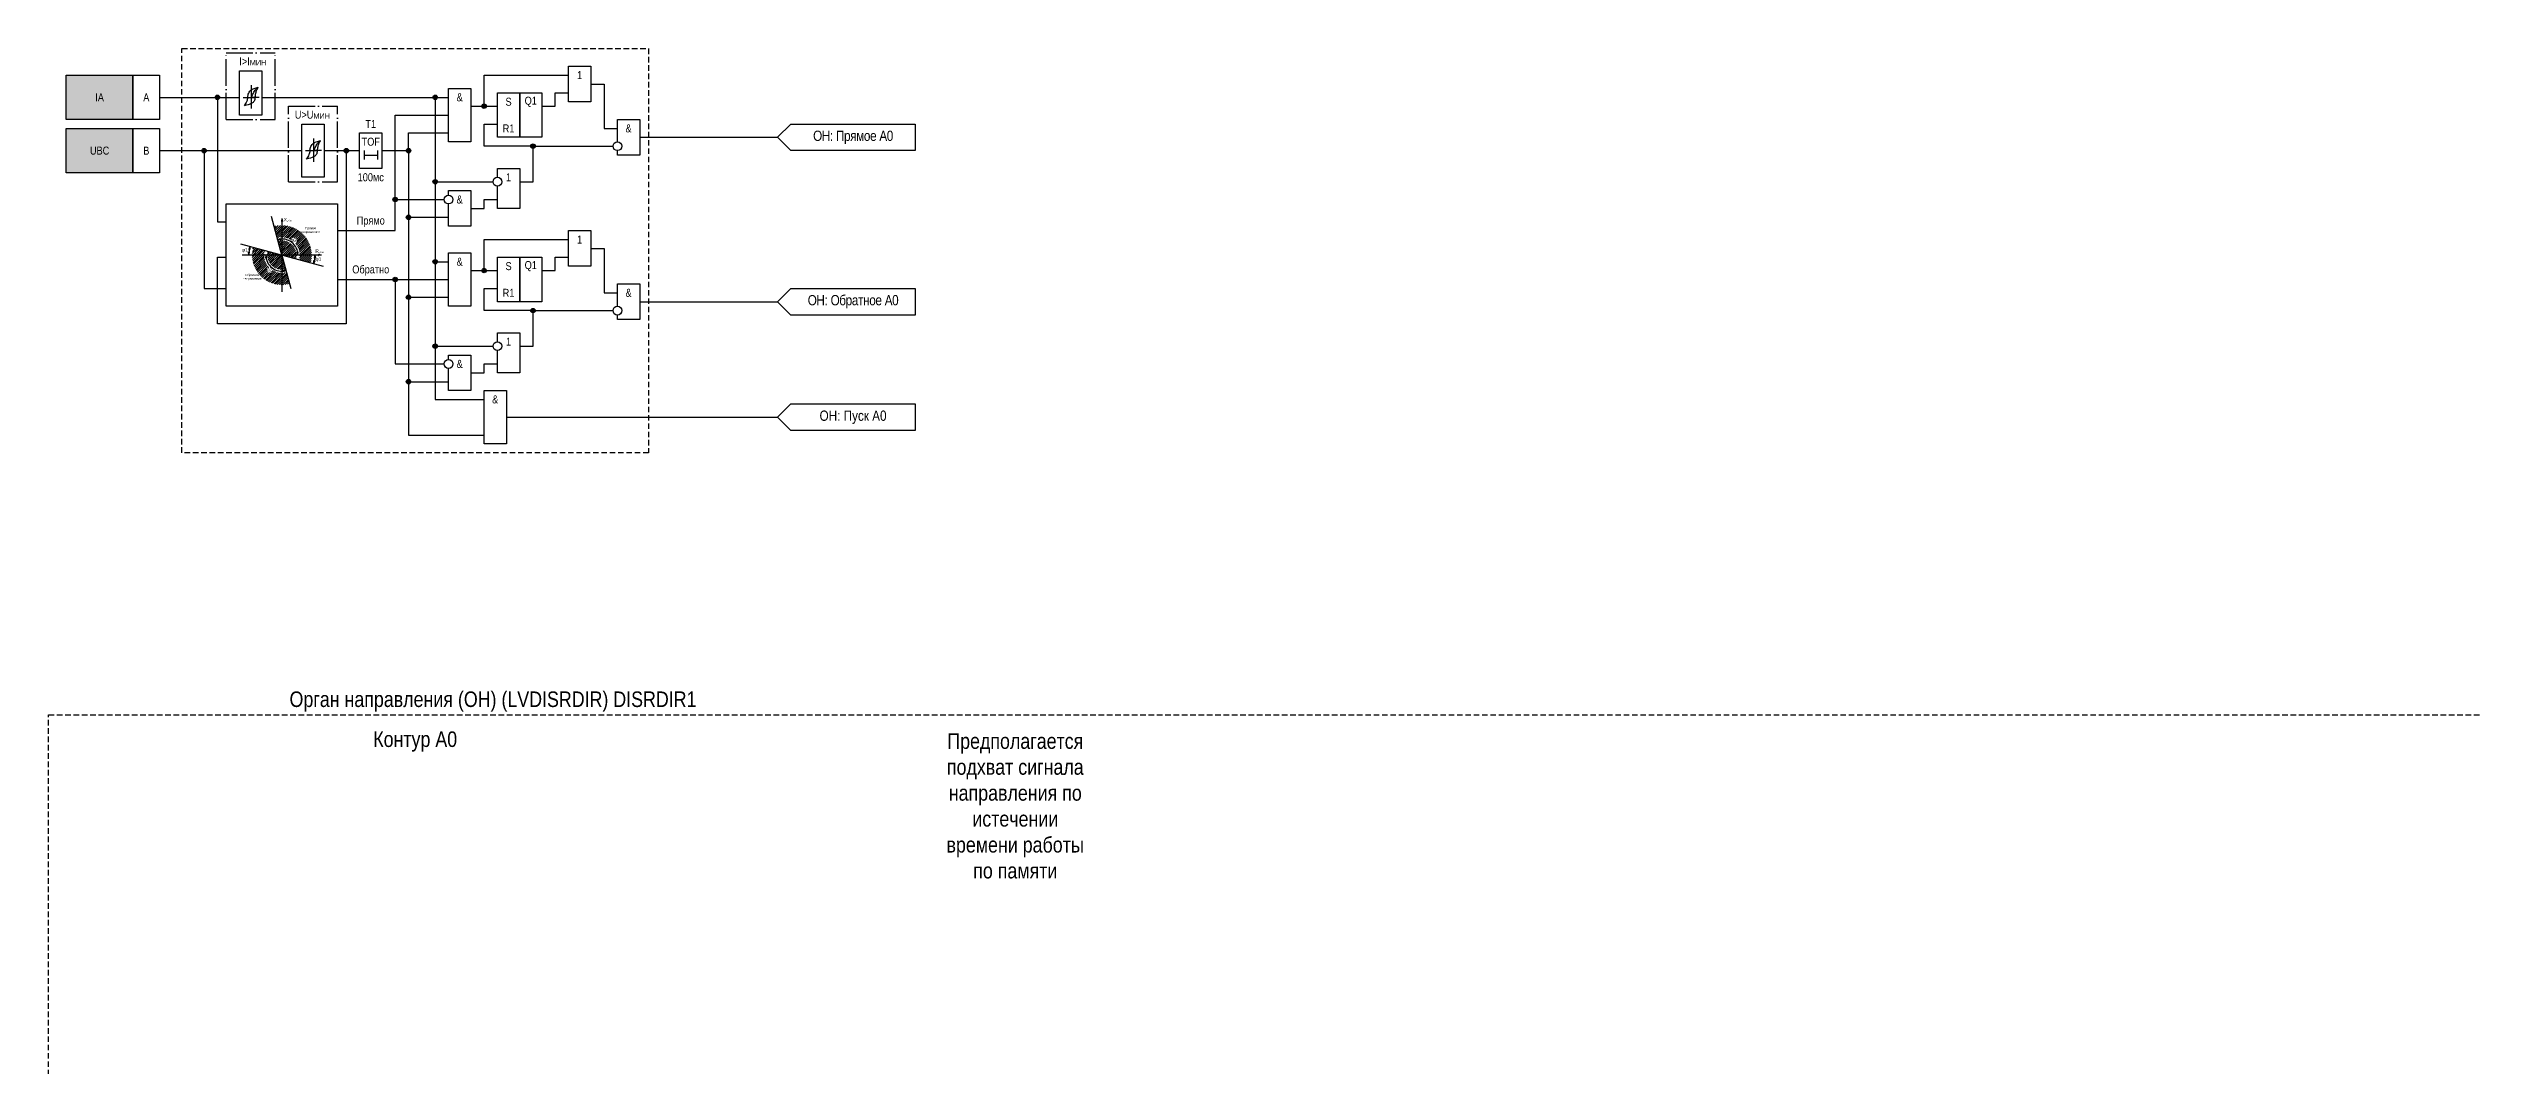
# Model space of a CAD drawing. Header units: millimetres. Extents: x -68 to 4847, y -35 to 2390.
# Drawn here: x 843 to 1389, y 344 to 573 of the extents above; entities that cross this region are included whole.
import ezdxf
from ezdxf.enums import TextEntityAlignment as Align

# ---------------------------------------------------------------- set-up
doc = ezdxf.new("R2010")
doc.units = ezdxf.units.MM
doc.linetypes.add('ACAD_ISO04W100', pattern=[30, 24, -3, 0, -3])
doc.linetypes.add('штриховая2', pattern=[0.375, 0.25, -0.125])
doc.layers.add('TEXT', color=7, linetype='Continuous', lineweight=25)
doc.layers.add('Основная', color=7, linetype='Continuous')
doc.styles.add('1.8_Gost_RD', font='ARIALN.TTF', dxfattribs={"height": 1.8})
doc.styles.add('2.5_Gost_RD', font='ARIALN.TTF', dxfattribs={"height": 2.5})
doc.styles.add('3.5_Gost_RD', font='ARIALN.TTF', dxfattribs={"height": 3.5})
doc.styles.add('5.0_Gost_RD', font='ARIALN.TTF', dxfattribs={"height": 5})
doc.styles.add('Компонент', font='ARIALN.TTF', dxfattribs={"height": 3.5})

# ---------------------------------------------------------------- blocks, each defined once
blk = doc.blocks.new('*U50')
at = {"layer": 'Основная', "linetype": 'ACAD_ISO04W100', "ltscale": 0.25}
for p, q in [((0, 0), (11, 0)), ((0, -15), (0, 0)), ((11, -15), (11, 0)), ((0, -15), (11, -15))]:
    blk.add_line(p, q, dxfattribs=at)
at = {"layer": 'Основная', "style": 'Компонент'}
blk.add_attdef('ОУ', text='', height=3.5, dxfattribs=at).set_placement((11, 0), align=Align.MIDDLE_CENTER)
blk = doc.blocks.new('*U45')
at = {"layer": 'Основная', "linetype": 'ACAD_ISO04W100', "ltscale": 0.25}
for p, q in [((0, 0), (11, 0)), ((0, -17), (0, 0)), ((11, -17), (11, 0)), ((0, -17), (11, -17))]:
    blk.add_line(p, q, dxfattribs=at)
at = {"layer": 'Основная', "style": 'Компонент'}
blk.add_attdef('ОУ', text='', height=3.5, dxfattribs=at).set_placement((11, 0), align=Align.MIDDLE_CENTER)
blk = doc.blocks.new('Точка')
at = {"ltscale": 100}
h = blk.add_hatch(color=256, dxfattribs=at)
h.dxf.hatch_style = 1
edge = h.paths.add_edge_path()
edge.add_arc((0, 0), 0.5, 0, 360)
blk.add_circle((0, 0), 0.5, dxfattribs=at)

msp = doc.modelspace()

# ---------------------------------------------------------------- hatches: boundary and pattern name
at = {"ltscale": 100, "true_color": 0xef8637}
h = msp.add_hatch(color=30, dxfattribs=at)
h.dxf.hatch_style = 1
h.paths.add_polyline_path([(847, 567), (862, 567), (862, 557), (847, 557)])
h = msp.add_hatch(color=30, dxfattribs=at)
h.dxf.hatch_style = 1
h.paths.add_polyline_path([(847, 555), (862, 555), (862, 545), (847, 545)])
at = {"ltscale": 100}
h = msp.add_hatch(color=256, dxfattribs=at)
h.dxf.hatch_style = 1
h.paths.add_polyline_path([(895.5, 534.7509), (895.3811, 534.0589, -0.30517304), (895.5027, 534.1415)])
h.paths.add_polyline_path([(895.5, 534.7509), (895.5027, 534.1415, -0.30517304), (895.6249, 534.06)])
h = msp.add_hatch(dxfattribs=at)
h.set_pattern_fill('ANSI31', color=256, scale=0.1)
h.set_pattern_definition([(45, (-485.5295, -621.2334), (-0.224506403, 0.224506403), [])])
edge = h.paths.add_edge_path(flags=17)
edge.add_arc((895.5, 526.5), 3.2666, 345, 465)
edge.add_line((894.6545, 529.6553), (895.431, 526.7575))
edge.add_arc((895.5001, 526.5001), 0.2665, -15.023307, 105.023307, ccw=False)
edge.add_line((895.7575, 526.431), (898.6553, 525.6545))
edge = h.paths.add_edge_path(flags=17)
edge.add_arc((895.5, 526.5), 3.2666, 165, 285)
edge.add_line((896.3455, 523.3447), (895.569, 526.2425))
edge.add_arc((895.4994, 526.4994), 0.2662, 164.834451, 285.165549, ccw=False)
edge.add_line((895.2425, 526.569), (892.3447, 527.3455))
edge = h.paths.add_edge_path()
edge.add_line((893.2695, 522.6081), (892.1395, 522.6081))
edge.add_line((892.1395, 522.6081), (892.1378, 522.6073))
edge.add_line((892.1378, 522.6073), (892.1381, 522.6081))
edge.add_line((892.1381, 522.6081), (892.1319, 522.6081))
edge.add_line((892.1319, 522.6081), (892.1319, 523.712))
edge.add_line((892.1319, 523.712), (892.612, 523.712))
edge.add_arc((895.4968, 526.4992), 4.0112, 164.976587, 224.014091, ccw=False)
edge.add_line((891.6227, 527.5389), (889.0439, 528.2299))
edge.add_arc((895.5, 526.5), 6.6839, 165, 285)
edge.add_line((897.2299, 520.0439), (896.5389, 522.6227))
edge.add_arc((895.4978, 526.4868), 4.0019, 236.164427, 285.079352, ccw=False)
edge.add_line((893.2695, 523.1626), (893.2695, 522.6081))
edge = h.paths.add_edge_path()
edge.add_line((898.8556, 530.3799), (898.8562, 530.3799))
edge.add_line((898.8562, 530.3799), (898.8562, 529.2308))
edge.add_line((898.8562, 529.2308), (898.4421, 529.2308))
edge.add_arc((895.4939, 526.4985), 4.0196, -14.956571, 42.823863, ccw=False)
edge.add_line((899.3773, 525.4611), (901.9561, 524.7701))
edge.add_arc((895.5, 526.5), 6.6839, 345, 465)
edge.add_line((893.7701, 532.9561), (894.4611, 530.3773))
edge.add_arc((895.4983, 526.4893), 4.024, 57.361551, 104.937932, ccw=False)
edge.add_line((897.6686, 529.8779), (897.6686, 530.3799))
edge.add_line((897.6686, 530.3799), (898.8528, 530.3799))
edge.add_line((898.8528, 530.3799), (898.8561, 530.3813))
edge.add_line((898.8561, 530.3813), (898.8556, 530.3799))
h = msp.add_hatch(color=256, dxfattribs=at)
h.dxf.hatch_style = 1
h.paths.add_polyline_path([(894.5631, 529.9964), (895.2653, 529.992, -0.30517304), (895.1639, 530.0984)])
h.paths.add_polyline_path([(894.5631, 529.9964), (895.1639, 530.0984, -0.30517304), (895.2244, 530.2324)])
h = msp.add_hatch(color=256, dxfattribs=at)
h.dxf.hatch_style = 1
h.paths.add_polyline_path([(888.0518, 526.5), (887.9592, 527.196, 0.30517304), (888.0775, 527.1089)])
h.paths.add_polyline_path([(888.0518, 526.5), (888.0775, 527.1089, 0.30517304), (888.2028, 527.1857)])
h = msp.add_hatch(color=256, dxfattribs=at)
h.dxf.hatch_style = 1
h.paths.add_polyline_path([(888.3066, 528.4274), (888.2781, 527.7258, 0.30517304), (888.1765, 527.832)])
h.paths.add_polyline_path([(888.3066, 528.4274), (888.1765, 527.832, 0.30517304), (888.0399, 527.7779)])
h = msp.add_hatch(color=256, dxfattribs=at)
h.dxf.hatch_style = 1
h.paths.add_polyline_path([(891.8803, 526.5), (891.8157, 525.8008, -0.30517304), (891.9305, 525.8927)])
h.paths.add_polyline_path([(891.8803, 526.5), (891.9305, 525.8927, -0.30517304), (892.0588, 525.8209)])
h = msp.add_hatch(color=256, dxfattribs=at)
h.dxf.hatch_style = 1
h.paths.add_polyline_path([(899.1197, 526.5), (899.185, 527.1991, -0.30517304), (899.0701, 527.1074)])
h.paths.add_polyline_path([(899.1197, 526.5), (899.0701, 527.1074, -0.30517304), (898.9419, 527.1792)])
h = msp.add_hatch(color=256, dxfattribs=at)
h.dxf.hatch_style = 1
h.paths.add_polyline_path([(902.6936, 524.5725), (902.9635, 525.2207, -0.30517304), (902.8266, 525.1672)])
h.paths.add_polyline_path([(902.6936, 524.5725), (902.8266, 525.1672, -0.30517304), (902.7255, 525.2739)])
h = msp.add_hatch(color=256, dxfattribs=at)
h.dxf.hatch_style = 1
h.paths.add_polyline_path([(902.9473, 526.5), (902.7929, 525.8151, -0.30517304), (902.9185, 525.8913)])
h.paths.add_polyline_path([(902.9473, 526.5), (902.9185, 525.8913, -0.30517304), (903.0364, 525.8035)])
h = msp.add_hatch(color=256, dxfattribs=at)
h.dxf.hatch_style = 1
h.paths.add_polyline_path([(904.4352, 526.5), (903.7433, 526.6194, -0.30517304), (903.8258, 526.4978)])
h.paths.add_polyline_path([(904.4352, 526.5), (903.8258, 526.4978, -0.30517304), (903.7442, 526.3756)])
h = msp.add_hatch(color=256, dxfattribs=at)
h.dxf.hatch_style = 1
h.paths.add_polyline_path([(896.4369, 523.0036), (895.7347, 522.9996, -0.30517304), (895.8373, 522.8944)])
h.paths.add_polyline_path([(896.4369, 523.0036), (895.8373, 522.8944, -0.30517304), (895.7784, 522.7597)])

# ---------------------------------------------------------------- linework, layer by layer
at = {"color": 7, "ltscale": 100}
for p, q in [((886.7865, 562.0009), (888.6014, 562.0009)), ((887.8108, 562), (889.491, 562)), ((890.4163, 562.0028), (888.6014, 562.0009)), ((900.7865, 550.0009), (902.6014, 550.0009)), ((901.8108, 550), (903.491, 550)), ((904.4163, 550.0028), (902.6014, 550.0009))]:
    msp.add_line(p, q, dxfattribs=at)
for p, q in [((888.6, 564.72), (888.6, 559.52)), ((902.6, 552.72), (902.6, 547.52))]:
    msp.add_line(p, q)
at = {"ltscale": 100}
for p, q in [((895.5, 526.5), (893.1833, 535.146)), ((895.5, 534.7509), (895.3811, 534.0589)), ((895.5, 534.7509), (895.5, 518.2491)), ((895.5, 534.7509), (895.6249, 534.06)), ((894.5631, 529.9964), (895.2244, 530.2324)), ((894.5631, 529.9964), (895.2653, 529.992)), ((904.4352, 526.5), (886.5648, 526.5)), ((888.0518, 526.5), (887.9592, 527.196)), ((888.3066, 528.4274), (888.0399, 527.7779)), ((888.0518, 526.5), (888.2028, 527.1857)), ((888.3066, 528.4274), (888.2781, 527.7258)), ((891.8803, 526.5), (891.8157, 525.8008)), ((891.8803, 526.5), (892.0588, 525.8209)), ((895.5, 526.5), (897.5238, 518.9471)), ((899.1197, 526.5), (898.9419, 527.1792)), ((899.1197, 526.5), (899.185, 527.1991)), ((902.6936, 524.5725), (902.7255, 525.2739)), ((902.6936, 524.5725), (902.9635, 525.2207)), ((902.9473, 526.5), (902.7929, 525.8151)), ((902.9473, 526.5), (903.0364, 525.8035)), ((904.4352, 526.5), (903.7433, 526.6194)), ((904.4352, 526.5), (903.7442, 526.3756)), ((896.4369, 523.0036), (895.7347, 522.9996)), ((896.4369, 523.0036), (895.7784, 522.7597))]:
    msp.add_line(p, q, dxfattribs=at)
at = {"color": 251, "linetype": 'штриховая2', "ltscale": 5, "true_color": 0x58595b}
msp.add_lwpolyline([(873, 573), (978, 573), (978, 482), (873, 482)], close=True, dxfattribs=at)
at = {"ltscale": 100}
for points in [[(886, 568), (891, 568), (891, 558), (886, 558)], [(960, 569), (965, 569), (965, 561), (960, 561)], [(847, 567), (862, 567), (862, 557), (847, 557)], [(862, 567), (868, 567), (868, 557), (862, 557)], [(933, 564), (938, 564), (938, 552), (933, 552)], [(944, 563), (949, 563), (949, 553), (944, 553)], [(949, 563), (954, 563), (954, 553), (949, 553)], [(847, 555), (862, 555), (862, 545), (847, 545)], [(862, 555), (868, 555), (868, 545), (862, 545)], [(900, 556), (905, 556), (905, 544), (900, 544)], [(913, 554), (918, 554), (918, 546), (913, 546)], [(1010, 556), (1038, 556), (1038, 550), (1010, 550), (1007, 553)], [(883, 538), (908, 538), (908, 515), (883, 515)], [(960, 532), (965, 532), (965, 524), (960, 524)], [(933, 527), (938, 527), (938, 515), (933, 515)], [(944, 526), (949, 526), (949, 516), (944, 516)], [(949, 526), (954, 526), (954, 516), (949, 516)], [(1010, 519), (1038, 519), (1038, 513), (1010, 513), (1007, 516)], [(1010, 493), (1038, 493), (1038, 487), (1010, 487), (1007, 490)]]:
    msp.add_lwpolyline(points, close=True, dxfattribs=at)
for points in [[(868, 562), (886, 562)], [(868, 562), (881, 562), (881, 534), (883, 534)], [(891, 562), (933, 562)], [(891, 562), (930, 562), (930, 543), (943, 543)], [(891, 562), (930, 562), (930, 525), (933, 525)], [(891, 562), (930, 562), (930, 494), (941, 494)], [(891, 562), (930, 562), (930, 506), (943, 506)], [(938, 560), (941, 560), (941, 567), (960, 567)], [(954, 560), (957, 560), (957, 563), (960, 563)], [(965, 565), (968, 565), (968, 555), (971, 555)], [(908, 532), (921, 532), (921, 558), (933, 558)], [(938, 560), (944, 560)], [(971, 552), (971, 557), (976, 557), (976, 549), (971, 549), (971, 550)], [(918, 550), (924, 550), (924, 554), (933, 554)], [(949, 543), (952, 543), (952, 551), (941, 551), (941, 556), (944, 556)], [(976, 553), (1007, 553)], [(868, 550), (900, 550)], [(868, 550), (878, 550), (878, 519), (883, 519)], [(905, 550), (910, 550), (910, 511), (881, 511), (881, 526), (883, 526)], [(905, 550), (913, 550)], [(914, 550), (914, 548)], [(914, 549), (917, 549)], [(917, 550), (917, 548)], [(918, 550), (924, 550), (924, 535), (933, 535)], [(918, 550), (924, 550), (924, 517), (933, 517)], [(918, 550), (924, 550), (924, 498), (933, 498)], [(918, 550), (924, 550), (924, 486), (941, 486)], [(944, 544), (944, 546)], [(944, 545), (944, 546), (949, 546), (949, 537), (944, 537), (944, 542)], [(949, 543), (952, 543), (952, 551), (970, 551)], [(933, 540), (933, 541), (938, 541), (938, 533), (933, 533), (933, 538)], [(908, 532), (921, 532), (921, 539), (932, 539)], [(938, 537), (941, 537), (941, 539), (944, 539)], [(938, 523), (941, 523), (941, 530), (960, 530)], [(886.1943, 528.9934), (904.8057, 524.0066)], [(954, 523), (957, 523), (957, 526), (960, 526)], [(965, 528), (968, 528), (968, 518), (971, 518)], [(908, 521), (921, 521), (921, 502), (932, 502)], [(908, 521), (933, 521)], [(938, 523), (944, 523)], [(949, 506), (952, 506), (952, 514), (941, 514), (941, 519), (944, 519)], [(971, 515), (971, 520), (976, 520), (976, 512), (971, 512), (971, 513)], [(949, 506), (952, 506), (952, 514), (970, 514)], [(976, 516), (1007, 516)], [(944, 508), (944, 509), (949, 509), (949, 500), (944, 500), (944, 505)], [(944, 507), (944, 509)], [(933, 503), (933, 504), (938, 504), (938, 496), (933, 496), (933, 501)], [(938, 500), (941, 500), (941, 502), (944, 502)], [(944, 503), (944, 505)], [(946, 490), (1007, 490)]]:
    msp.add_lwpolyline(points, dxfattribs=at)
at = {"color": 7, "ltscale": 100}
msp.add_lwpolyline([(941, 496), (946, 496), (946, 484), (941, 484)], close=True, dxfattribs=at)
at = {"color": 7, "linetype": 'штриховая2', "ltscale": 5}
msp.add_lwpolyline([(843, 423), (2376, 423), (2376, -35), (843, -35)], close=True, dxfattribs=at)
at = {"ltscale": 100}
for centre in [(971, 551), (944, 543), (933, 539), (971, 514), (933, 502), (944, 506)]:
    msp.add_circle(centre, 1, dxfattribs=at)
for centre, radius, start, end in [((895.5, 526.5), 3.6197, 0, 105), ((895.2937, 530.1205), 0.1316, 121.755374, 257.521582), ((895.5032, 534.0099), 0.1316, 22.366304, 158.132512), ((888.0831, 527.2404), 0.1316, 199.695293, 335.4615), ((888.1484, 527.7034), 0.1316, 9.794886, 145.561094), ((895.4991, 526.496), 7.4473, 164.969294, 179.969294), ((891.9413, 525.7615), 0.1316, 26.844864, 162.611071), ((895.5, 526.5), 3.6197, 180, 285), ((899.0594, 527.2386), 0.1316, 206.785236, 342.551444), ((895.5, 526.5), 7.4473, 345, 0), ((902.8553, 525.2956), 0.1316, 189.507793, 325.274001), ((902.9123, 525.7598), 0.1316, 19.4082, 155.174407), ((903.6942, 526.4973), 0.1316, 292.323869, 68.090076), ((895.7078, 522.8708), 0.1316, 302.442008, 78.208215)]:
    msp.add_arc(centre, radius, start, end, dxfattribs=at)
for points in [[(887.8, 561.92), (887.9527, 562.7081), (888.4415, 563.5439), (890.2, 564.257)], [(888.6014, 562.0009), (889, 562.72), (889.4669, 563.5973), (890.2, 564.257)], [(889.4795, 561.92), (889.6, 562.7081), (889.8118, 563.5439), (890.2, 564.257)], [(887.8, 561.92), (887.6, 561.1319), (887, 560.12)], [(889.4795, 561.92), (889.2473, 561.1319), (888.7586, 560.6696), (887, 560.12)], [(901.8, 549.92), (901.9527, 550.7081), (902.4415, 551.5439), (904.2, 552.257)], [(902.6014, 550.0009), (903, 550.72), (903.4669, 551.5973), (904.2, 552.257)], [(903.4795, 549.92), (903.6, 550.7081), (903.8118, 551.5439), (904.2, 552.257)], [(901.8, 549.92), (901.6, 549.1319), (901, 548.12)], [(903.4795, 549.92), (903.2473, 549.1319), (902.7586, 548.6696), (901, 548.12)]]:
    msp.add_spline(points, degree=3)

# ---------------------------------------------------------------- block references
for p in [(881, 562), (930, 562), (941, 560), (952, 551), (878, 550), (910, 550), (924, 550), (930, 543), (921, 539), (924, 535), (930, 525), (921, 521), (941, 523), (924, 517), (952, 514), (930, 506), (924, 498)]:
    msp.add_blockref('Точка', p, dxfattribs=at)
at = {"layer": 'Основная', "ltscale": 0.25}
for name, p in [('*U50', (883, 572)), ('*U45', (897, 560))]:
    msp.add_blockref(name, p, dxfattribs=at)

# ---------------------------------------------------------------- texts
at = {"color": 7, "ltscale": 100, "char_height": 1.8}
for s, insert, width, attachment_point, style in [('\\pxi1.3076; I>I{\\H0.66667x;МИН}', (883, 571), 11, 1, '1.8_Gost_RD'), ('\\pxi0.78678;U>U{\\H0.66667x;МИН}', (897, 559), 12.594396, 1, '1.8_Gost_RD'), ('&', (943.5, 494), 5, 5, '2.5_Gost_RD')]:
    msp.add_mtext(s, dxfattribs=dict(at, insert=insert, width=width, attachment_point=attachment_point, style=style))
at = {"ltscale": 100, "char_height": 1.8, "attachment_point": 5}
for s, insert, width, style in [('1', (962.5, 567), 5, '2.5_Gost_RD'), ('IA', (854.5, 562), 15, '1.8_Gost_RD'), ('А', (865, 562), 6, '1.8_Gost_RD'), ('&', (935.5, 562), 5, '2.5_Gost_RD'), ('S', (946.5, 561), 5, '2.5_Gost_RD'), ('Q1', (951.5, 561), 5, '2.5_Gost_RD'), ('T1', (915.5, 556), 5, '2.5_Gost_RD'), ('TOF', (915.5, 552), 5, '2.5_Gost_RD'), ('R1', (946.5, 555), 5, '2.5_Gost_RD'), ('&', (973.5, 555), 5, '2.5_Gost_RD'), ('UBC', (854.5, 550), 15, '1.8_Gost_RD'), ('В', (865, 550), 6, '1.8_Gost_RD'), ('100мс', (915.5, 544), 5, '2.5_Gost_RD'), ('1', (946.5, 544), 5, '2.5_Gost_RD'), ('&', (935.5, 539), 5, '2.5_Gost_RD'), ('1', (962.5, 530), 5, '2.5_Gost_RD'), ('&', (935.5, 525), 5, '2.5_Gost_RD'), ('S', (946.5, 524), 5, '2.5_Gost_RD'), ('Q1', (951.5, 524), 5, '2.5_Gost_RD'), ('R1', (946.5, 518), 5, '2.5_Gost_RD'), ('&', (973.5, 518), 5, '2.5_Gost_RD'), ('1', (946.5, 507), 5, '2.5_Gost_RD'), ('&', (935.5, 502), 5, '2.5_Gost_RD')]:
    msp.add_mtext(s, dxfattribs=dict(at, insert=insert, width=width, style=style))
at = {"char_height": 0.5, "attachment_point": 5, "style": '5.0_Gost_RD'}
for s, insert, width in [('{\\H1.6x;X,\\H0.4375x;Ом}', (896.7787, 534.4041), 2), ('{\\fArial Narrow|b0|i0|c161|p34;\\H1.6x;φ\\fArial Narrow|b0|i0|c204|p34;2}', (898.2137, 529.789), 1.029503), ('Прямое направление', (901.9902, 532.0863), 4.057244), ('{\\fArial Narrow|b0|i0|c161|p34;\\H1.6x;φ\\fArial Narrow|b0|i0|c204|p34;1}', (887.1906, 527.5538), 1.029503), ('{\\fArial Narrow|b0|i0|c161|p34;\\H1.6x;φ\\fArial Narrow|b0|i0|c204|p34;1}', (903.7329, 525.4903), 1.029503), ('{\\H1.6x;R,\\H0.4375x;Ом}', (903.9293, 527.3169), 2), ('Обратное направление', (888.8485, 521.522), 4.057244), ('{\\fArial Narrow|b0|i0|c161|p34;\\H1.6x;φ\\fArial Narrow|b0|i0|c204|p34;2}', (892.6762, 523.1378), 1.029503)]:
    msp.add_mtext(s, dxfattribs=dict(at, insert=insert, width=width))
at = {"color": 30, "ltscale": 100, "char_height": 3.5, "attachment_point": 5, "style": '3.5_Gost_RD'}
for s, insert, width in [('\\pxt49;Орган направления (ОН) (LVDISRDIR) {\\C6;DISRDIR1}', (943, 426), 200), ('{\\C3;Предполагается подхват сигнала направления по истечении времени работы по памяти}', (1060.5, 402.5), 35)]:
    msp.add_mtext(s, dxfattribs=dict(at, insert=insert, width=width))
at = {"color": 251, "linetype": 'штриховая2', "ltscale": 5, "true_color": 0x58595b, "insert": (925.5, 417), "char_height": 3.5, "width": 105, "attachment_point": 5, "style": '3.5_Gost_RD'}
msp.add_mtext('Контур А0', dxfattribs=at)
at = {"layer": 'TEXT', "color": 0, "ltscale": 100, "char_height": 2.3, "width": 28, "attachment_point": 5, "style": '2.5_Gost_RD'}
for s, insert in [('\\pxsm0.7;{\\T0.95;\\C256;ОН: Прямое А0}', (1024, 553)), ('\\pxsm0.7;{\\T0.95;\\C256;ОН: Обратное А0}', (1024, 516)), ('\\pxsm0.7;{\\C256;ОН: Пуск А0 }', (1024, 490))]:
    msp.add_mtext(s, dxfattribs=dict(at, insert=insert))
at = {"layer": 'TEXT', "ltscale": 100, "char_height": 1.8, "width": 11, "attachment_point": 5, "style": '2.5_Gost_RD'}
for s, insert in [('Прямо', (915.5, 534)), ('Обратно', (915.5, 523))]:
    msp.add_mtext(s, dxfattribs=dict(at, insert=insert))

doc.saveas('drawing.dxf')
